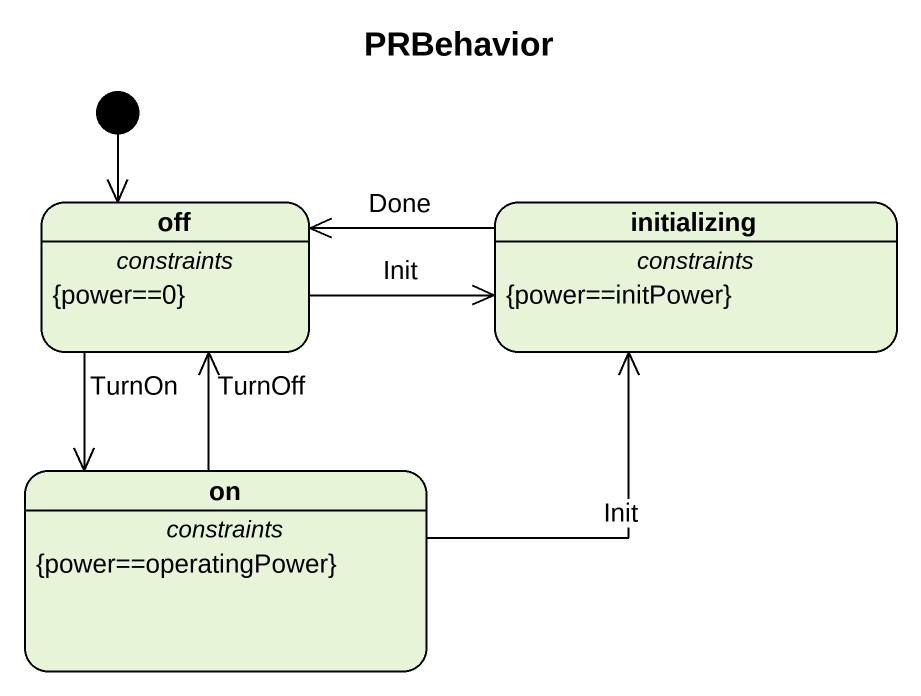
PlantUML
@startuml
title PRBehavior
hide empty description
state off
off : {power==0}
state initializing
initializing : {power==initPower}
state "on" as on_
on_ : {power==operatingPower}
[*] --> off
off -right-> initializing : Init
off --> on_ : TurnOn
initializing -left-> off : Done
on_ -up-> off : TurnOff
on_ -up-> initializing : Init
@enduml
